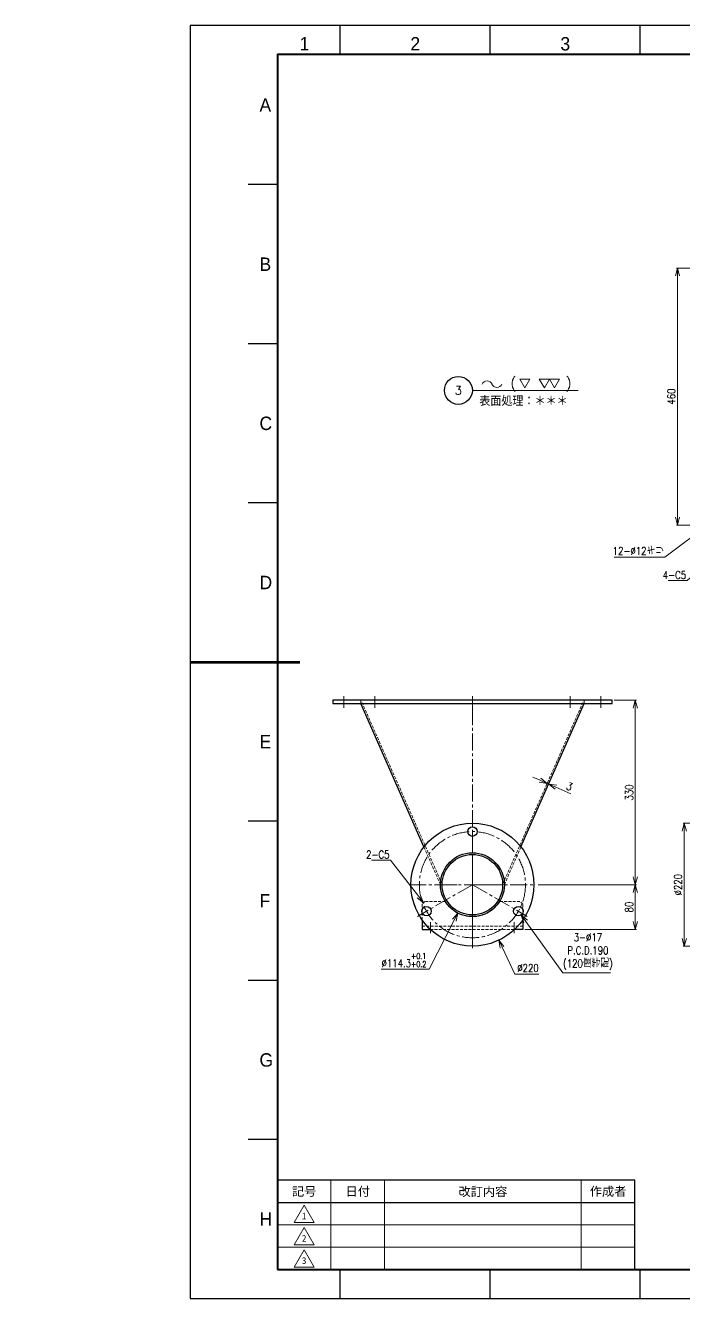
# Model space of a CAD drawing. Header units: millimetres. Extents: x 0 to 7035, y -19 to 2332.
# Drawn here: x 3518 to 4696, y 0 to 2279 of the extents above; entities that cross this region are included whole.
import ezdxf
from ezdxf import colors
from ezdxf.entities.mleader import LeaderData, LeaderLine
from ezdxf.enums import TextEntityAlignment as Align
from ezdxf.math import Vec2, Vec3

# ---------------------------------------------------------------- set-up
doc = ezdxf.new("R2010")
doc.units = ezdxf.units.MM
doc.header["$LTSCALE"] = 1.6
doc.header["$PDMODE"] = 99
doc.header["$PDSIZE"] = 1
doc.linetypes.add('CENTER2', pattern=[28.575, 19.05, -3.175, 3.175, -3.175])
doc.linetypes.add('HIDDEN2', pattern=[4.7625, 3.175, -1.5875])
for name, color, linetype, lineweight in [('03_かくれ線', 6, 'HIDDEN2', 13), ('04_中心線', 1, 'CENTER2', 9), ('07_寸法線', 3, 'Continuous', 9), ('99_図枠', 7, 'Continuous', 40)]:
    doc.layers.add(name, color=color, linetype=linetype, lineweight=lineweight)
doc.styles.add('KSS_TXT', font='txt.shx', dxfattribs={"bigfont": 'extfont2.shx'})
doc.styles.add('MS_G', font='MS Gothic.ttf')
doc.styles.get("Standard").update_dxf_attribs({"font": 'txt.shx', "bigfont": 'extfont2.shx'})
doc.styles.add('寸法用', font='simplex.shx', dxfattribs={"width": 0.8, "bigfont": '@extfont2.shx'})
doc.styles.add('表題用', font='MS PGothic.ttf')
doc.dimstyles.new('機械製図用', dxfattribs={"dimtxt": 3.5, "dimasz": 3.5, "dimexe": 2, "dimexo": 0, "dimgap": 1.2, "dimtad": 1, "dimdsep": 46, "dimtxsty": '寸法用', "dimblk": 'OPEN30', "dimcen": 0, "dimclrd": 256, "dimclre": 256, "dimclrt": 7, "dimazin": 2, "dimtm": 1e-09, "dimtfac": 0.75, "dimtmove": 0, "dimatfit": 3, "dimldrblk": 'OPEN30', "dimfxl": 1, "dimlwd": -1, "dimlwe": -1, "dimarcsym": 0})
doc.dimstyles.new('機械製図用$3', dxfattribs={"dimtxt": 3.5, "dimasz": 3.5, "dimexe": 2, "dimexo": 0, "dimgap": 1.2, "dimtad": 1, "dimtih": 1, "dimtoh": 1, "dimdsep": 46, "dimtxsty": '寸法用', "dimblk": 'OPEN30', "dimcen": 0, "dimsd1": 1, "dimclrd": 256, "dimclre": 256, "dimclrt": 7, "dimazin": 2, "dimtm": 1e-09, "dimtfac": 0.75, "dimtofl": 0, "dimtmove": 0, "dimatfit": 3, "dimldrblk": 'OPEN30', "dimfxl": 1, "dimlwd": -1, "dimlwe": -1, "dimarcsym": 0})

# ---------------------------------------------------------------- blocks, each defined once
blk = doc.blocks.new('AM_BALLOON1')
at = {"transparency": 16777216}
blk.add_circle((0, 0), 5, dxfattribs=at)
blk.add_attdef('B_NUMBER', text='', height=3, dxfattribs=at).set_placement((0, 0), align=Align.MIDDLE_CENTER)
blk = doc.blocks.new('_OPEN')
at = {"color": 0, "linetype": 'ByBlock'}
for p, q in [((-1, 0.17), (0, 0)), ((0, 0), (-1, -0.17)), ((0, 0), (-1, 0))]:
    blk.add_line(p, q, dxfattribs=at)
blk = doc.blocks.new('p1ba05')
for centre, start, end in [((-2.95, 0.29), 24.2276, 155.5758), ((0, 1.62), 204.2276, 335.5758)]:
    blk.add_arc(centre, 1.62, start, end)
blk = doc.blocks.new('p1ba01')
for p, q in [((0, 0), (-1.5, 2.6)), ((-1.5, 2.6), (1.5, 2.6)), ((1.5, 2.6), (0, 0))]:
    blk.add_line(p, q)
blk = doc.blocks.new('p1ba02')
for p, q in [((-1.5, 2.6), (1.5, 2.6)), ((0, 0), (-1.5, 2.6)), ((1.5, 2.6), (0, 0)), ((3, 0), (1.5, 2.6)), ((1.5, 2.6), (4.5, 2.6)), ((4.5, 2.6), (3, 0))]:
    blk.add_line(p, q)
blk = doc.blocks.new('_Open30')
at = {"color": 0, "linetype": 'ByBlock', "lineweight": -2}
for p, q in [((-1, 0.27), (0, 0)), ((0, 0), (-1, -0.27)), ((0, 0), (-1, 0))]:
    blk.add_line(p, q, dxfattribs=at)
blk = doc.blocks.new('*D255')
at = {"layer": '07_寸法線', "transparency": 16777216}
for p, q in [((4853.1, 1844.3), (4683, 1844.3)), ((4685, 1830.3), (4685, 1398.3)), ((4853.1, 1384.3), (4683, 1384.3))]:
    blk.add_line(p, q, dxfattribs=at)
at = {"layer": 'Defpoints', "color": 0, "transparency": 16777216}
for p in [(4857.1, 1844.3), (4685, 1384.3), (4857.1, 1384.3)]:
    blk.add_point(p, dxfattribs=at)
at = {"layer": '07_寸法線', "transparency": 16777216, "xscale": 14, "yscale": 14, "zscale": 14}
for p, rotation in [((4685, 1844.3), 90), ((4685, 1384.3), 270)]:
    blk.add_blockref('_Open30', p, dxfattribs=dict(at, rotation=rotation))
at = {"layer": '07_寸法線', "color": 7, "transparency": 16777216, "insert": (4674, 1614.3), "char_height": 14, "attachment_point": 5, "rotation": 90, "style": '寸法用'}
blk.add_mtext('460', dxfattribs=at)
blk = doc.blocks.new('*D236')
at = {"layer": '07_寸法線', "transparency": 16777216}
for p, q in [((4662.1, 1327.1), (4804.5, 1433.6)), ((4571.8, 1327.1), (4662.1, 1327.1))]:
    blk.add_line(p, q, dxfattribs=at)
at = {"layer": 'Defpoints', "color": 0, "transparency": 16777216}
for p in [(4807.3, 1435.7), (4816.9, 1442.9)]:
    blk.add_point(p, dxfattribs=at)
at = {"layer": '07_寸法線', "transparency": 16777216, "xscale": 3.5, "yscale": 3.5, "zscale": 3.5, "rotation": 36.79701600755254}
blk.add_blockref('_Open30', (4807.3, 1435.7), dxfattribs=at)
at = {"layer": '07_寸法線', "color": 7, "transparency": 16777216, "insert": (4615, 1338.1), "char_height": 14, "attachment_point": 5, "style": '寸法用'}
blk.add_mtext('12-∅12キリ', dxfattribs=at)
blk = doc.blocks.new('*D238')
at = {"layer": '07_寸法線', "transparency": 16777216}
for p, q in [((4440.9, 740.7), (4611.5, 740.7)), ((4609.5, 726.7), (4609.5, 674.7)), ((4411.9, 660.7), (4611.5, 660.7))]:
    blk.add_line(p, q, dxfattribs=at)
at = {"layer": 'Defpoints', "color": 0, "transparency": 16777216}
for p in [(4436.9, 740.7), (4407.9, 660.7), (4609.5, 660.7)]:
    blk.add_point(p, dxfattribs=at)
at = {"layer": '07_寸法線', "transparency": 16777216, "xscale": 14, "yscale": 14, "zscale": 14}
for p, rotation in [((4609.5, 740.7), 90), ((4609.5, 660.7), 270)]:
    blk.add_blockref('_Open30', p, dxfattribs=dict(at, rotation=rotation))
at = {"layer": '07_寸法線', "color": 7, "transparency": 16777216, "insert": (4598.5, 700.7), "char_height": 14, "attachment_point": 5, "rotation": 90, "style": '寸法用'}
blk.add_mtext('80', dxfattribs=at)
blk = doc.blocks.new('*D237')
at = {"layer": '07_寸法線', "transparency": 16777216}
for p, q in [((4571.9, 1070.7), (4611.5, 1070.7)), ((4609.5, 754.7), (4609.5, 1056.7)), ((4435.4, 740.7), (4611.5, 740.7))]:
    blk.add_line(p, q, dxfattribs=at)
at = {"layer": 'Defpoints', "color": 0, "transparency": 16777216}
for p in [(4567.9, 1070.7), (4609.5, 1070.7), (4431.4, 740.7)]:
    blk.add_point(p, dxfattribs=at)
at = {"layer": '07_寸法線', "transparency": 16777216, "xscale": 14, "yscale": 14, "zscale": 14}
for p, rotation in [((4609.5, 1070.7), 90), ((4609.5, 740.7), 270)]:
    blk.add_blockref('_Open30', p, dxfattribs=dict(at, rotation=rotation))
at = {"layer": '07_寸法線', "color": 7, "transparency": 16777216, "insert": (4598.5, 905.7), "char_height": 14, "attachment_point": 5, "rotation": 90, "style": '寸法用'}
blk.add_mtext('330', dxfattribs=at)
blk = doc.blocks.new('*D239')
at = {"layer": '07_寸法線', "transparency": 16777216}
for p, q in [((4438.9, 927.7), (4426.1, 933.4)), ((4450.6, 919.6), (4452.5, 923.9)), ((4451.7, 922.1), (4454.5, 920.9)), ((4453.4, 918.4), (4455.3, 922.7)), ((4467.3, 915.2), (4494.2, 903.3))]:
    blk.add_line(p, q, dxfattribs=at)
at = {"layer": 'Defpoints', "color": 0, "transparency": 16777216}
for p in [(4449, 915.9), (4451.7, 914.7), (4454.5, 920.9)]:
    blk.add_point(p, dxfattribs=at)
at = {"layer": '07_寸法線', "transparency": 16777216, "xscale": 14, "yscale": 14, "zscale": 14}
for p, rotation in [((4451.7, 922.1), 336.2075544896101), ((4454.5, 920.9), 156.20755448961)]:
    blk.add_blockref('_Open30', p, dxfattribs=dict(at, rotation=rotation))
at = {"layer": '07_寸法線', "color": 7, "transparency": 16777216, "insert": (4491.6, 916.5), "char_height": 14, "attachment_point": 5, "rotation": 336.2076, "style": '寸法用'}
blk.add_mtext('3', dxfattribs=at)
blk = doc.blocks.new('*U208')
at = {"layer": '04_中心線', "color": 0, "linetype": 'CENTER2', "transparency": 16777216}
for p, q in [((0, 22), (0, 113.5)), ((-113.5, 0), (-22, 0)), ((22, 0), (113.5, 0)), ((0, -113.5), (0, -22))]:
    blk.add_line(p, q, dxfattribs=at)
at = {"layer": '04_中心線', "color": 0, "linetype": 'Continuous', "transparency": 16777216}
for p, q in [((-11, 0), (11, 0)), ((0, -11), (0, 11))]:
    blk.add_line(p, q, dxfattribs=at)
blk = doc.blocks.new('*D213')
at = {"layer": '07_寸法線', "transparency": 16777216}
for p, q in [((4773.1, 850.7), (4695.1, 850.7)), ((4697.1, 836.7), (4697.1, 644.7)), ((4773.1, 630.7), (4695.1, 630.7))]:
    blk.add_line(p, q, dxfattribs=at)
at = {"layer": 'Defpoints', "color": 0, "transparency": 16777216}
for p in [(4777.1, 850.7), (4697.1, 630.7), (4777.1, 630.7)]:
    blk.add_point(p, dxfattribs=at)
at = {"layer": '07_寸法線', "transparency": 16777216, "xscale": 14, "yscale": 14, "zscale": 14}
for p, rotation in [((4697.1, 850.7), 90), ((4697.1, 630.7), 270)]:
    blk.add_blockref('_Open30', p, dxfattribs=dict(at, rotation=rotation))
at = {"layer": '07_寸法線', "color": 7, "transparency": 16777216, "insert": (4686.1, 740.7), "char_height": 14, "attachment_point": 5, "rotation": 90, "style": '寸法用'}
blk.add_mtext('%%C220', dxfattribs=at)
blk = doc.blocks.new('*D212')
at = {"layer": '07_寸法線', "transparency": 16777216}
for p, q in [((4479.6, 582.7), (4413.3, 675)), ((4565.4, 582.7), (4479.6, 582.7))]:
    blk.add_line(p, q, dxfattribs=at)
at = {"layer": 'Defpoints', "color": 0, "transparency": 16777216}
for p in [(4395.2, 700.1), (4405.1, 686.3)]:
    blk.add_point(p, dxfattribs=at)
at = {"layer": '07_寸法線', "transparency": 16777216, "xscale": 14, "yscale": 14, "zscale": 14, "rotation": 125.7087431468908}
blk.add_blockref('_Open30', (4405.1, 686.3), dxfattribs=at)
at = {"layer": '07_寸法線', "color": 7, "transparency": 16777216, "insert": (4524.7, 620.7), "char_height": 14, "attachment_point": 5, "style": '寸法用'}
blk.add_mtext('3-∅17\\PP.C.D.190\\P(120度等配)', dxfattribs=at)
blk = doc.blocks.new('*U215')
at = {"layer": '04_中心線', "color": 0, "linetype": 'CENTER2', "transparency": 16777216}
for p, q in [((0, 11.43), (0, 333.5)), ((-60.65, 0), (-11.43, 0)), ((11.43, 0), (60.65, 0)), ((0, -83.5), (0, -11.43))]:
    blk.add_line(p, q, dxfattribs=at)
at = {"layer": '04_中心線', "color": 0, "linetype": 'Continuous', "transparency": 16777216}
for p, q in [((-5.715, 0), (5.715, 0)), ((0, -5.715), (0, 5.715))]:
    blk.add_line(p, q, dxfattribs=at)
blk = doc.blocks.new('*U251')
at = {"layer": '04_中心線', "color": 0, "linetype": 'CENTER2', "transparency": 16777216}
for p, q in [((0, 11.43), (0, 60.65)), ((-60.65, 0), (-11.43, 0)), ((11.43, 0), (60.65, 0)), ((0, -60.65), (0, -11.43))]:
    blk.add_line(p, q, dxfattribs=at)
at = {"layer": '04_中心線', "color": 0, "linetype": 'Continuous', "transparency": 16777216}
for p, q in [((-5.715, 0), (5.715, 0)), ((0, -5.715), (0, 5.715))]:
    blk.add_line(p, q, dxfattribs=at)
blk = doc.blocks.new('*D296')
at = {"layer": '07_寸法線', "transparency": 16777216}
for p, q in [((4240.2, 589.5), (4285.4, 677.4)), ((4154.3, 589.5), (4240.2, 589.5))]:
    blk.add_line(p, q, dxfattribs=at)
at = {"layer": 'Defpoints', "color": 0, "transparency": 16777216}
for p in [(4344, 791.6), (4291.8, 689.9)]:
    blk.add_point(p, dxfattribs=at)
at = {"layer": '07_寸法線', "transparency": 16777216, "xscale": 14, "yscale": 14, "zscale": 14, "rotation": 62.81734516369021}
blk.add_blockref('_Open30', (4291.8, 689.9), dxfattribs=at)
at = {"layer": '07_寸法線', "color": 7, "transparency": 16777216, "insert": (4195.3, 605.7), "char_height": 14, "attachment_point": 5, "style": '寸法用'}
blk.add_mtext('∅114.3{\\H10.5;\\S+0.1^ +0.2;}', dxfattribs=at)
blk = doc.blocks.new('*D297')
at = {"layer": '07_寸法線', "transparency": 16777216}
for p, q in [((4393.9, 580.5), (4371, 628.7)), ((4436.8, 580.5), (4393.9, 580.5))]:
    blk.add_line(p, q, dxfattribs=at)
at = {"layer": 'Defpoints', "color": 0, "transparency": 16777216}
for p in [(4270.8, 840.1), (4365, 641.3)]:
    blk.add_point(p, dxfattribs=at)
at = {"layer": '07_寸法線', "transparency": 16777216, "xscale": 14, "yscale": 14, "zscale": 14, "rotation": 115.3649649601222}
blk.add_blockref('_Open30', (4365, 641.3), dxfattribs=at)
at = {"layer": '07_寸法線', "color": 7, "transparency": 16777216, "insert": (4417.4, 591.5), "char_height": 14, "attachment_point": 5, "style": '寸法用'}
blk.add_mtext('∅220', dxfattribs=at)

msp = doc.modelspace()

# ---------------------------------------------------------------- linework, layer by layer
at = {"color": 0}
for p, q in [((4231.005, 808.181), (4117.895, 1064.727)), ((4404.785, 808.181), (4517.895, 1064.727))]:
    msp.add_line(p, q, dxfattribs=at)
for p, q in [((4227.895, 677.481), (4227.895, 660.727)), ((4407.895, 677.481), (4407.895, 660.727)), ((4227.895, 660.727), (4242.397, 660.727)), ((4407.895, 660.727), (4393.394, 660.727))]:
    msp.add_line(p, q)
msp.add_lwpolyline([(4067.895, 1064.727), (4567.895, 1064.727), (4567.895, 1070.727), (4067.895, 1070.727)], close=True)
for centre, radius in [((4317.895, 740.727), 110), ((4317.895, 835.727), 8.5), ((4317.895, 740.727), 57.15), ((4317.895, 740.727), 57.15), ((4317.895, 740.727), 54.15), ((4235.623, 693.227), 8.5), ((4400.168, 693.227), 8.5)]:
    msp.add_circle(centre, radius)
at = {"layer": '03_かくれ線'}
for p, q in [((4117.895, 1070.727), (4117.895, 1064.727)), ((4517.895, 1070.727), (4517.895, 1064.727)), ((4260.745, 740.727), (4231.005, 808.181)), ((4375.045, 740.727), (4404.785, 808.181)), ((4227.895, 666.727), (4407.895, 666.727)), ((4242.397, 660.727), (4393.394, 660.727))]:
    msp.add_line(p, q, dxfattribs=at)
for points in [[(4260.745, 740.727), (4263.49, 741.937), (4120.64, 1065.937), (4117.895, 1064.727)], [(4375.045, 740.727), (4372.3, 741.937), (4515.15, 1065.937), (4517.895, 1064.727)]]:
    msp.add_lwpolyline(points, dxfattribs=at)
msp.add_lwpolyline([(4407.895, 677.481), (4407.895, 705.727), (4402.895, 710.727), (4366.538, 710.727, -0.55815038), (4269.252, 710.727), (4232.895, 710.727), (4227.895, 705.727), (4227.895, 677.481)], format="xyb", dxfattribs=at)
at = {"layer": '04_中心線'}
for p, q in [((4087.895, 1078.195), (4087.895, 1057.073)), ((4142.895, 1078.195), (4142.895, 1057.073)), ((4317.895, 1078.195), (4317.895, 1057.073)), ((4492.895, 1078.195), (4492.895, 1057.073)), ((4547.895, 1078.195), (4547.895, 1057.073)), ((4317.895, 740.727), (4219.601, 683.977)), ((4317.895, 740.727), (4416.189, 683.977)), ((4242.895, 673.616), (4242.895, 653.83)), ((4392.895, 673.616), (4392.895, 653.83))]:
    msp.add_line(p, q, dxfattribs=at)
msp.add_circle((4317.895, 740.727), 95, dxfattribs=at)
at = {"layer": '07_寸法線'}
msp.add_line((4317.872, 1625.408), (4507.243, 1625.408), dxfattribs=at)
at = {"layer": '99_図枠', "lineweight": 25}
for p, q in [((4081.35, 2226.575), (4081.35, 2278.58)), ((4349.897, 2226.575), (4349.897, 2278.58)), ((4618.444, 2226.575), (4618.444, 2278.58)), ((3968.659, 1993.728), (3916.654, 1993.728)), ((3968.659, 1708.877), (3916.654, 1708.877)), ((3968.659, 1424.025), (3916.654, 1424.025)), ((3968.659, 854.322), (3916.654, 854.322)), ((3968.659, 569.471), (3916.654, 569.471)), ((3968.659, 284.619), (3916.654, 284.619)), ((3968.659, 171.785), (4608.723, 171.785)), ((4081.35, 0), (4081.35, 51.773)), ((4349.897, 0), (4349.897, 51.773)), ((4618.444, 0), (4618.444, 51.773))]:
    msp.add_line(p, q, dxfattribs=at)
at = {"layer": '99_図枠', "lineweight": 53}
msp.add_line((3812.803, 1139.174), (4008.663, 1139.174), dxfattribs=at)
at = {"layer": '99_図枠', "lineweight": 13}
for p, q in [((4064.669, 51.773), (4064.669, 211.789)), ((4160.678, 51.773), (4160.678, 211.789)), ((4512.714, 51.773), (4512.714, 211.789)), ((3968.659, 131.781), (4608.723, 131.781)), ((3968.659, 91.777), (4608.723, 91.777))]:
    msp.add_line(p, q, dxfattribs=at)
at = {"layer": '99_図枠'}
msp.add_lwpolyline([(3968.659, 51.773), (6983.361, 51.773), (6983.361, 2226.575), (3968.659, 2226.575)], close=True, dxfattribs=at)
at = {"layer": '99_図枠', "lineweight": 25}
msp.add_lwpolyline([(3968.659, 51.773), (4608.723, 51.773), (4608.723, 211.789), (3968.659, 211.789)], close=True, dxfattribs=at)
at = {"layer": '99_図枠', "lineweight": 13}
for points in [[(3998.662, 136.03), (4016.664, 167.21), (4034.666, 136.03), (3998.662, 136.03)], [(3998.662, 96.026), (4016.664, 127.206), (4034.666, 96.026), (3998.662, 96.026)], [(3998.662, 56.022), (4016.664, 87.202), (4034.666, 56.022), (3998.662, 56.022)]]:
    msp.add_lwpolyline(points, dxfattribs=at)
at = {"layer": 'Defpoints'}
msp.add_lwpolyline([(3812.803, 0), (7035.367, 0), (7035.367, 2278.58), (3812.803, 2278.58)], close=True, dxfattribs=at)

# ---------------------------------------------------------------- block references
at = {"layer": '04_中心線', "linetype": 'CENTER2'}
for name in ['*U215', '*U208', '*U251']:
    msp.add_blockref(name, (4317.895, 740.727), dxfattribs=at)
at = {"layer": '07_寸法線', "xscale": 6, "yscale": 6, "zscale": 6}
for name, p in [('p1ba05', (4361.803, 1630.878)), ('p1ba01', (4411.617, 1630.177)), ('p1ba02', (4446.685, 1630.177))]:
    msp.add_blockref(name, p, dxfattribs=at)

# ---------------------------------------------------------------- texts
at = {"layer": '07_寸法線', "style": 'KSS_TXT'}
for s, p in [('(     )', (4385.836, 1629.725)), ('表面処理：＊＊＊', (4330.124, 1597.582))]:
    msp.add_text(s, height=18, dxfattribs=at).set_placement(p)
at = {"layer": '99_図枠', "lineweight": 13, "style": '表題用'}
for s, p in [('1', (4017.161, 2226.575)), ('2', (4215.624, 2226.575)), ('3', (4484.171, 2226.575))]:
    msp.add_text(s, height=24.002, dxfattribs=at).set_placement(p, align=Align.BOTTOM_CENTER)
for s, p in [('A', (3936.656, 2136.154)), ('B', (3936.656, 1851.303)), ('C', (3936.656, 1566.451)), ('D', (3936.656, 1281.6)), ('E', (3936.656, 996.748)), ('F', (3936.656, 711.896)), ('G', (3936.656, 427.045)), ('H', (3936.656, 142.193))]:
    msp.add_text(s, height=24.002, dxfattribs=at).set_placement(p, align=Align.MIDDLE_LEFT)
at = {"layer": '99_図枠', "style": '表題用'}
for s, p in [('記号', (4016.664, 191.787)), ('日付', (4112.674, 191.787)), ('作成者', (4560.718, 191.787))]:
    msp.add_text(s, height=16.0016, dxfattribs=at).set_placement(p, align=Align.MIDDLE_CENTER)
msp.add_text('改訂内容', height=16.0016, dxfattribs=at).set_placement((4336.696, 191.787), align=Align.MIDDLE)
at = {"layer": '99_図枠', "lineweight": 13, "style": 'MS_G'}
for s, p in [('1', (4016.664, 147.782)), ('2', (4016.664, 107.778)), ('3', (4016.664, 67.774))]:
    msp.add_text(s, height=12.001, dxfattribs=at).set_placement(p, align=Align.MIDDLE)

# ---------------------------------------------------------------- dimensions: what is measured, and where the dimension line sits
at = {"layer": '07_寸法線'}
for base, p1, p2, picture, middle in [((4684.963, 1384.278), (4857.118, 1844.278), (4857.118, 1384.278), '*D255', (4673.963, 1614.278)), ((4609.465, 1070.727), (4431.395, 740.727), (4567.895, 1070.727), '*D237', (4598.465, 905.727)), ((4609.465, 660.727), (4436.895, 740.727), (4407.895, 660.727), '*D238', (4598.465, 700.727))]:
    dim = msp.add_linear_dim(base=base, p1=p1, p2=p2, angle=90, dimstyle='機械製図用', override={"dimtxt": 14, "dimasz": 14, "dimexo": 4, "dimgap": 4}, dxfattribs=at)
    dim.commit()
    dim.dimension.update_dxf_attribs({"geometry": picture, "text_midpoint": middle})
for p1, p2, text, override, picture, middle in [((4816.922, 1442.872), (4807.313, 1435.684), '12-<>キリ', {"dimtxt": 14, "dimgap": 4}, '*D236', (4614.982, 1327.084)), ((4395.206, 700.129), (4405.129, 686.325), '3-<>\\PP.C.D.190\\P(120度等配)', {"dimtxt": 14, "dimasz": 14, "dimgap": 4}, '*D212', (4524.686, 582.74))]:
    dim = msp.add_diameter_dim_2p(p1=p1, p2=p2, text=text, dimstyle='機械製図用$3', override=override, dxfattribs=at)
    dim.commit()
    dim.dimension.update_dxf_attribs({"geometry": picture, "text_midpoint": middle, "dimtype": 163})
dim = msp.add_aligned_dim(p1=(4449, 915.901), p2=(4451.745, 914.69), distance=6.752, dimstyle='機械製図用', override={"dimtxt": 14, "dimasz": 14, "dimexo": 4, "dimgap": 4}, dxfattribs=at)
dim.commit()
dim.dimension.update_dxf_attribs({"geometry": '*D239', "text_midpoint": (4491.603, 916.518)})
dim = msp.add_linear_dim(base=(4697.121, 630.727), p1=(4777.118, 850.727), p2=(4777.118, 630.727), angle=90, text='%%C<>', dimstyle='機械製図用', override={"dimtxt": 14, "dimasz": 14, "dimexo": 4, "dimgap": 4, "dimtoh": 1}, dxfattribs=at)
dim.commit()
dim.dimension.update_dxf_attribs({"geometry": '*D213', "text_midpoint": (4686.121, 740.727)})
for p1, p2, override, picture, middle in [((4270.773, 840.123), (4365.017, 641.331), {"dimtxt": 14, "dimasz": 14, "dimgap": 4}, '*D297', (4417.372, 580.467)), ((4344.003, 791.565), (4291.787, 689.889), {"dimtxt": 14, "dimasz": 14, "dimgap": 4, "dimtol": 1, "dimtp": 0.1, "dimtm": -0.2}, '*D296', (4195.28, 589.462))]:
    dim = msp.add_diameter_dim_2p(p1=p1, p2=p2, dimstyle='機械製図用$3', override=override, dxfattribs=at)
    dim.commit()
    dim.dimension.update_dxf_attribs({"geometry": picture, "text_midpoint": middle, "dimtype": 163})

# ---------------------------------------------------------------- leaders
ml = msp.add_multileader_block('Standard', dxfattribs=at)
ml.set_content('AM_BALLOON1', color=256, scale=5)
ml.set_attribute('B_NUMBER', '3', width=0)
ml.set_leader_properties(color=256, linetype='ByLayer', lineweight=-1)
ml.set_arrow_properties(name='OPEN')
ml.build(insert=Vec2(0, 0))
ml.multileader.update_dxf_attribs({"leader_type": 0, "has_dogleg": 0, "text_right_attachment_type": 6, "dogleg_length": 0, "arrow_head_size": 10, "scale": 2.5, "block_connection_type": 1})
ctx = ml.context
ctx.base_point, ctx.scale, ctx.char_height, ctx.arrow_head_size, ctx.landing_gap_size, ctx.plane_origin = Vec3(4292.837, 1625.44), 2.5, 20, 10, 10, Vec3(4292.837, 1625.44)
ctx.right_attachment, ctx.attachment_type = 6, 1
notes = []
notes.append((ctx, [(0, (0, 0, 0), (0, 0), (1, 0), 1, [])]))
ctx.block.insert = Vec3(4292.837, 1625.44)
ml = msp.add_multileader_mtext('Standard', dxfattribs=at)
ml.set_content('4-C5', color=7, style='寸法用')
ml.set_leader_properties(color=256, linetype='ByLayer', lineweight=-1)
ml.set_arrow_properties(name='OPEN30')
ml.build(insert=Vec2(0, 0))
ml.multileader.update_dxf_attribs({"has_dogleg": 0, "text_left_attachment_type": 6, "text_right_attachment_type": 6, "arrow_head_size": 14})
ctx = ml.context
ctx.base_point, ctx.char_height, ctx.arrow_head_size, ctx.plane_origin = Vec3(4655.281, 1285.06), 14, 14, Vec3(4733.559, 1227.931)
ctx.left_attachment, ctx.right_attachment, ctx.text_align_type = 6, 6, 2
notes.append((ctx, [(0, (1, 1, 0), (4710.481, 1285.06), (-1, 0), 8, [(0, [(4794.618, 1366.778)], 0, [])])]))
ctx.mtext.insert, ctx.mtext.alignment, ctx.mtext.flow_direction = Vec3(4700.481, 1301.86), 3, 5
ml = msp.add_multileader_mtext('Standard', dxfattribs=at)
ml.set_content('2-C5', color=7, style='寸法用')
ml.set_leader_properties(color=256, linetype='ByLayer', lineweight=-1)
ml.set_arrow_properties(name='OPEN30')
ml.build(insert=Vec2(0, 0))
ml.multileader.update_dxf_attribs({"has_dogleg": 0, "text_left_attachment_type": 6, "text_right_attachment_type": 6, "arrow_head_size": 14})
ctx = ml.context
ctx.base_point, ctx.char_height, ctx.arrow_head_size, ctx.plane_origin = Vec3(4124.218, 784.821), 14, 14, Vec3(4164.337, 569.38)
ctx.left_attachment, ctx.right_attachment, ctx.text_align_type = 6, 6, 2
notes.append((ctx, [(0, (1, 1, 0), (4179.418, 784.821), (-1, 0), 8, [(0, [(4230.395, 708.227)], 0, [])])]))
ctx.mtext.insert, ctx.mtext.alignment, ctx.mtext.flow_direction = Vec3(4169.418, 801.621), 3, 5
for ctx, leaders in notes:
    for number, flags, end, landing, length, lines in leaders:
        leader = LeaderData()
        leader.index, (leader.has_last_leader_line, leader.has_dogleg_vector, leader.attachment_direction) = number, flags
        leader.last_leader_point, leader.dogleg_vector, leader.dogleg_length = Vec3(end), Vec3(landing), length
        for number, points, colour, breaks in lines:
            line = LeaderLine()
            line.index, line.vertices, line.color, line.breaks = number, Vec3.list(points), colors.encode_raw_color(colour), breaks
            leader.lines.append(line)
        ctx.leaders.append(leader)

doc.saveas('drawing.dxf')
